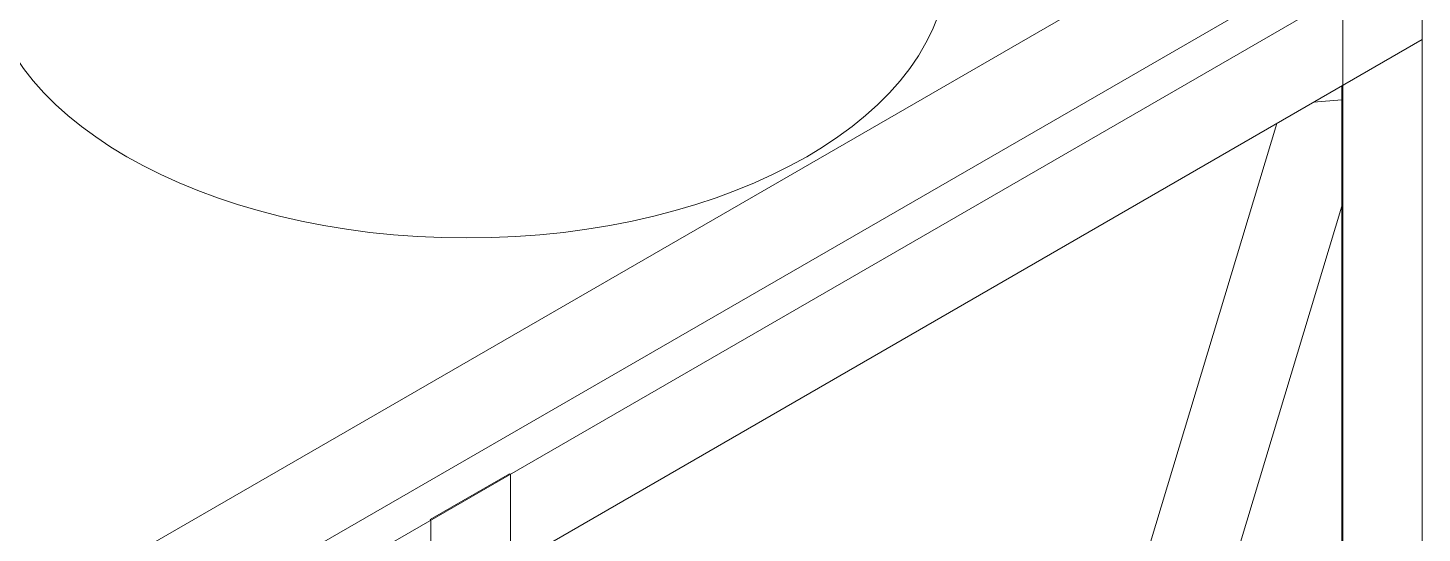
# Model space of a CAD drawing. Header units: millimetres. Extents: x -312439 to 477422, y -331570 to 212570.
# Drawn here: x 372540 to 375581, y 100919 to 102021 of the extents above; entities that cross this region are included whole.
import ezdxf

# ---------------------------------------------------------------- set-up
doc = ezdxf.new("R2010")
doc.units = ezdxf.units.MM

msp = doc.modelspace()

# ---------------------------------------------------------------- linework, layer by layer
at = {"color": 3, "linetype": 'Continuous', "lineweight": 0, "extrusion": (-1.11022e-16, 0.816497, 0.57735)}
for p, q in [((375321.607, 102345.696), (367180.33, 97645.327)), ((375503.473, 102238.696), (367363.927, 97539.327)), ((359295.396, 92792.959), (375581.415, 102195.696)), ((375581.415, 102195.696), (375581.415, 98003.881)), ((375408.21, 102095.696), (375408.21, 97903.881)), ((375581.415, 101995.696), (367440.138, 97295.327)), ((375406.478, 101894.696), (375406.478, 97904.881)), ((375344.652, 101859.001), (375406.478, 101864.06)), ((374465.947, 99168.323), (375264.755, 101812.872)), ((375406.478, 101631.969), (374672.277, 99201.307)), ((373590.986, 101048.521), (373417.781, 100948.521)), ((373592.718, 101047.521), (373590.986, 101048.521)), ((373592.718, 101047.521), (373592.718, 96855.707)), ((373417.781, 100948.521), (373419.513, 100947.521)), ((373419.513, 100947.521), (373419.513, 96755.707))]:
    msp.add_line(p, q, dxfattribs=at)
at = {"color": 3, "linetype": 'Continuous', "lineweight": 0}
msp.add_ellipse((373497.473, 102168.371), major_axis=(-1048.768, 0), ratio=0.57735027, start_param=0, end_param=3.14159265, dxfattribs=at)

doc.saveas('drawing.dxf')
